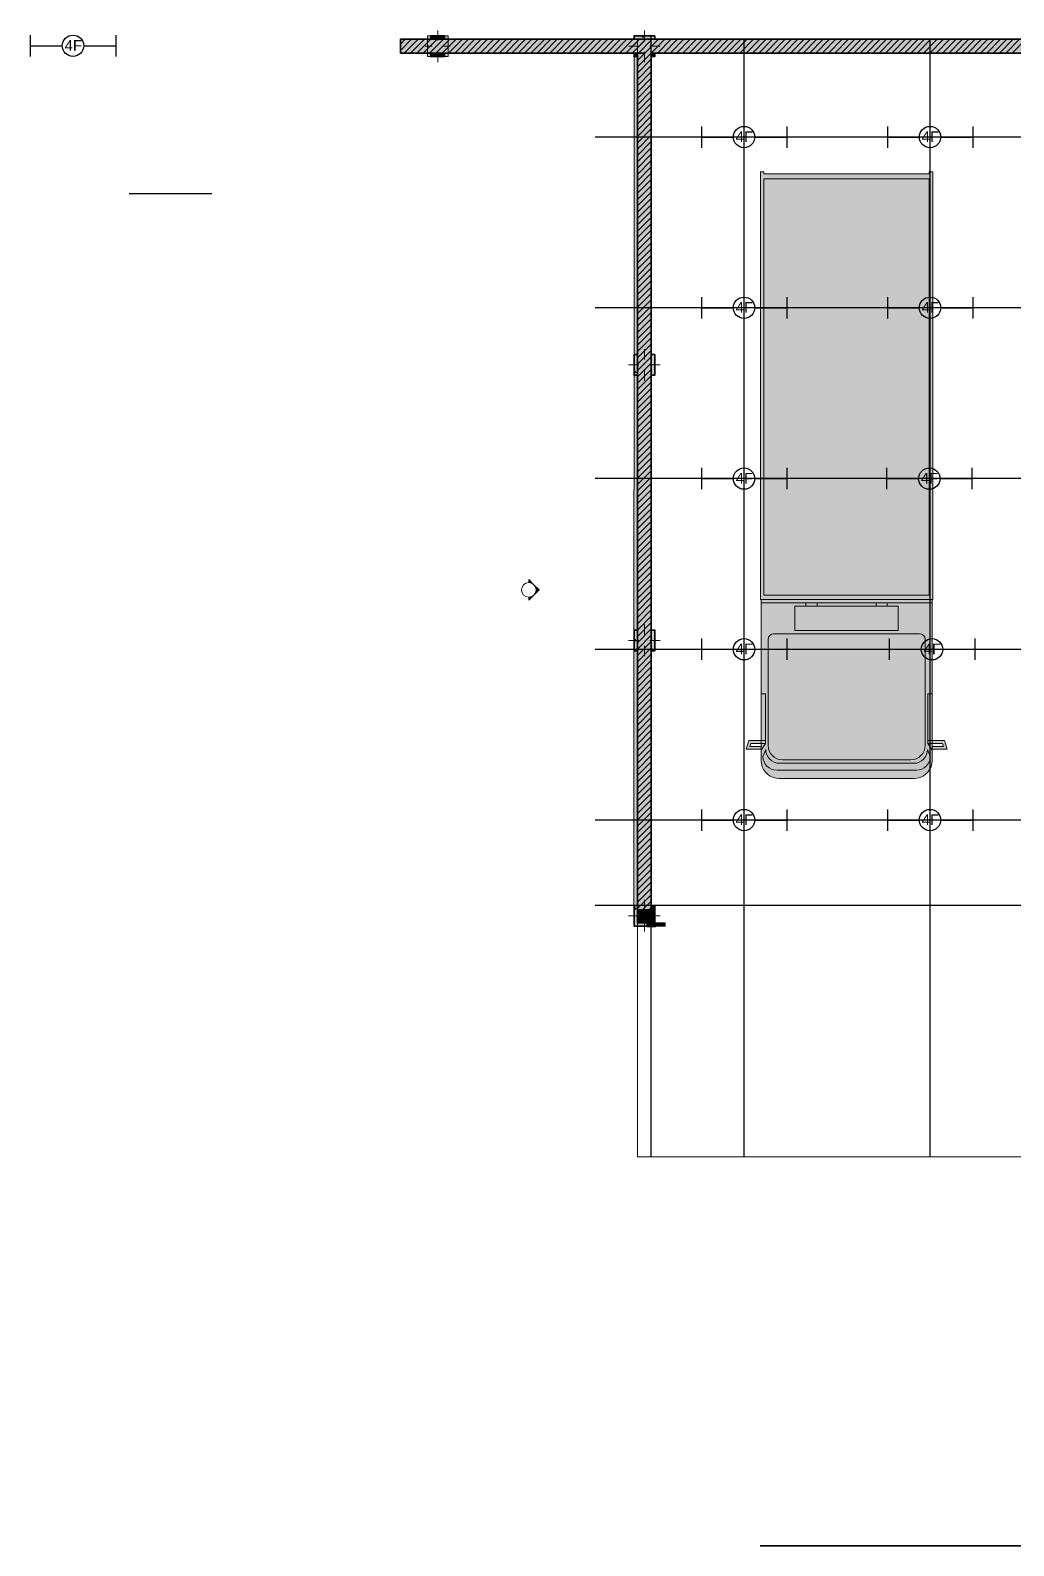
# Model space of a CAD drawing. Header units: inches. Extents: x 7565 to 90684, y 8795 to 31303.
# Drawn here: x 7565 to 21842, y 8795 to 30803 of the extents above; entities that cross this region are included whole.
import ezdxf

# ---------------------------------------------------------------- set-up
doc = ezdxf.new("R2010")
doc.units = ezdxf.units.IN
doc.header["$MEASUREMENT"] = 0
for name, color, linetype in [('A-PlaceMent', 50, 'Continuous'), ('lights', 1, 'Continuous'), ('PDF_Marker - Elevation', 7, 'Continuous')]:
    doc.layers.add(name, color=color, linetype=linetype)
doc.layers.add('PDF_Interior$-$Furniture$', color=7, linetype='Continuous', true_color=0xaaaaaa)
doc.layers.add('PDF_Structural - Bearing', color=7, linetype='Continuous', true_color=0xfe847a)
doc.styles.get("Standard").update_dxf_attribs({"font": 'arial.ttf'})

# ---------------------------------------------------------------- blocks, each defined once
blk = doc.blocks.new('4feet')
at = {"layer": 'lights'}
for p, q in [((2508, 2040), (2508, 1740)), ((3708, 2040), (3708, 1740)), ((2508, 1890), (2958, 1890)), ((3258, 1890), (3708, 1890))]:
    blk.add_line(p, q, dxfattribs=at)
blk.add_circle((3108, 1890), 150, dxfattribs=at)
at = {"layer": 'lights', "insert": (2990, 1970), "char_height": 150, "attachment_point": 1}
blk.add_mtext_dynamic_manual_height_columns('4F', width=300, gutter_width=12.5, heights=[0], dxfattribs=at)

msp = doc.modelspace()

# ---------------------------------------------------------------- hatches: boundary and pattern name
at = {"layer": 'PDF_Interior$-$Furniture$', "true_color": 0xffffff, "transparency": 33554559}
for points in [[(19417, 28718), (20617, 28718), (20617, 28748), (20667, 28748), (20667, 22538), (18167, 22538), (18167, 28748), (18217, 28748), (18217, 28718)], [(19417, 22538), (20657, 22538), (20657, 20198), (20653, 20153), (20642, 20109), (20622, 20068), (20596, 20031), (20564, 19999), (20527, 19973), (20486, 19954), (20442, 19942), (20397, 19938), (18437, 19938), (18392, 19942), (18348, 19954), (18307, 19973), (18270, 19999), (18238, 20031), (18212, 20068), (18193, 20109), (18181, 20153), (18177, 20198), (18177, 22538)], [(18237, 20488), (18237, 20448), (18026, 20448), (18012, 20403), (18177, 20403), (18177, 20363), (17957, 20363), (17997, 20488)], [(20597, 20488), (20597, 20448), (20808, 20448), (20822, 20403), (20657, 20403), (20657, 20363), (20877, 20363), (20837, 20488)]]:
    msp.add_hatch(color=7, dxfattribs=at).paths.add_polyline_path(points)
at = {"layer": 'PDF_Marker - Elevation', "transparency": 33554559}
msp.add_hatch(color=256, dxfattribs=at).paths.add_polyline_path([(14878, 22601), (14901, 22636), (14909, 22676), (14901, 22717), (14878, 22751), (14953, 22676)])
at = {"layer": 'PDF_Structural - Bearing', "true_color": 0xffffff, "transparency": 33554559}
for points in [[(16630, 30723), (16630, 30673), (16480, 30673), (16335, 30673), (16330, 30673), (16330, 30723)], [(16330, 30473), (16330, 30473), (16330, 30423), (16380, 30423), (16379, 26093), (16330, 26093), (16330, 25793), (16379, 25793), (16379, 22093), (16330, 22093), (16330, 21793), (16379, 21793), (16379, 18093), (16330, 18093), (16330, 17843), (16329, 17843)], [(16335, 30473), (16380, 30473), (16380, 30423), (16330, 30423), (16330, 30473)], [(16330, 18093), (16380, 18093), (16380, 18043), (16380, 17843), (16580, 17843), (16630, 17843), (16630, 17793), (16330, 17793)]]:
    msp.add_hatch(color=7, dxfattribs=at).paths.add_polyline_path(points)

# ---------------------------------------------------------------- linework, layer by layer
at = {"layer": 'A-PlaceMent'}
for p, q in [((16579, 14443), (16579, 30723)), ((17929, 14443), (17929, 30673)), ((20629, 14443), (20629, 30673)), ((33130, 29253), (15767, 29253)), ((9002, 28431), (10202, 28431)), ((33130, 26773), (15767, 26773)), ((32880, 24293), (15767, 24293)), ((33130, 21813), (15767, 21813)), ((33130, 19333), (15767, 19333)), ((21988, 18093), (15767, 18093))]:
    msp.add_line(p, q, dxfattribs=at)
at = {"layer": 'PDF_Interior$-$Furniture$', "lineweight": 18}
for points in [[(19417, 28718), (20617, 28718), (20617, 28748), (20667, 28748), (20667, 22538), (18167, 22538), (18167, 28748), (18217, 28748), (18217, 28718)], [(18217, 28648), (18217, 22598), (20617, 22598), (20617, 28648)], [(19417, 22538), (20657, 22538), (20657, 20198), (20653, 20153), (20642, 20109), (20622, 20068), (20596, 20031), (20564, 19999), (20527, 19973), (20486, 19954), (20442, 19942), (20397, 19938), (18437, 19938), (18392, 19942), (18348, 19954), (18307, 19973), (18270, 19999), (18238, 20031), (18212, 20068), (18193, 20109), (18181, 20153), (18177, 20198), (18177, 22538)], [(18667, 22438), (18667, 22088), (20167, 22088), (20167, 22438)], [(18237, 20488), (18237, 20448), (18026, 20448), (18012, 20403), (18177, 20403), (18177, 20363), (17957, 20363), (17997, 20488)], [(20597, 20448), (20808, 20448), (20822, 20403), (20657, 20403), (20657, 20363), (20877, 20363), (20837, 20488), (20597, 20488)]]:
    msp.add_lwpolyline(points, close=True, dxfattribs=at)
for points in [[(18177, 22488), (20657, 22488)], [(18827, 22488), (18827, 22438)], [(18987, 22488), (18987, 22438)], [(19847, 22488), (19847, 22438)], [(20007, 22488), (20007, 22438)], [(18177, 21168), (18237, 21168), (18237, 20448), (18177, 20348)], [(20657, 21168), (20597, 21168), (20597, 20448), (20657, 20348)]]:
    msp.add_lwpolyline(points, dxfattribs=at)
for points in [[(18277, 20418, 0.414195), (18487, 20208), (20347, 20208, 0.414285), (20557, 20418), (20557, 21958, 0.414141), (20477, 22038), (19417, 22038), (18357, 22038, 0.41391), (18277, 21958)], [(18202, 20258, 0.414189), (18402, 20058), (20432, 20058, 0.414189), (20632, 20258), (20592, 20358, -0.414189), (20392, 20158), (19417, 20158), (18442, 20158, -0.414189), (18242, 20358)]]:
    msp.add_lwpolyline(points, format="xyb", close=True, dxfattribs=at)
at = {"layer": 'PDF_Interior$-$Furniture$', "color": 7, "lineweight": 35}
msp.add_lwpolyline([(18163, 8795), (23631, 8795)], dxfattribs=at)
at = {"layer": 'PDF_Marker - Elevation', "lineweight": 13}
msp.add_lwpolyline([(14878, 22601, -0.199174), (14803, 22570), (14803, 22526), (14878, 22601), (14953, 22676), (14878, 22751), (14803, 22826), (14803, 22782, -0.198786), (14878, 22751, -0.198812), (14909, 22676, -0.19917)], format="xyb", close=True, dxfattribs=at)
at = {"layer": 'PDF_Marker - Elevation', "lineweight": 0}
msp.add_circle((14803, 22676), 106, dxfattribs=at)
at = {"layer": 'PDF_Marker - Elevation', "lineweight": 13}
msp.add_circle((14803, 22676), 106, dxfattribs=at)
at = {"layer": 'PDF_Marker - Elevation', "lineweight": 0, "transparency": 33554559}
for points in [[(14803, 22826), (14803, 22782), (14878, 22751), (14844, 22774)], [(14803, 22526), (14803, 22570), (14878, 22601), (14844, 22578)]]:
    msp.add_solid(points, dxfattribs=at)
at = {"layer": 'PDF_Structural - Bearing', "lineweight": 9}
for points in [[(12940, 30511), (13102, 30673)], [(12940, 30603), (13010, 30673)], [(12994, 30473), (13194, 30673)], [(13086, 30473), (13286, 30673)], [(13178, 30473), (13378, 30673)], [(13270, 30473), (13470, 30673)], [(13362, 30473), (13562, 30673)], [(13454, 30473), (13654, 30673)], [(13546, 30473), (13746, 30673)], [(13638, 30473), (13838, 30673)], [(13729, 30473), (13929, 30673)], [(13821, 30473), (14021, 30673)], [(13913, 30473), (14113, 30673)], [(14005, 30473), (14205, 30673)], [(14097, 30473), (14297, 30673)], [(14189, 30473), (14389, 30673)], [(14281, 30473), (14481, 30673)], [(14373, 30473), (14573, 30673)], [(14465, 30473), (14665, 30673)], [(14557, 30473), (14757, 30673)], [(14649, 30473), (14849, 30673)], [(14741, 30473), (14941, 30673)], [(14833, 30473), (15033, 30673)], [(14924, 30473), (15124, 30673)], [(15016, 30473), (15216, 30673)], [(15108, 30473), (15308, 30673)], [(15200, 30473), (15400, 30673)], [(15292, 30473), (15492, 30673)], [(15384, 30473), (15584, 30673)], [(15476, 30473), (15676, 30673)], [(15568, 30473), (15768, 30673)], [(15660, 30473), (15860, 30673)], [(15752, 30473), (15952, 30673)], [(15844, 30473), (16044, 30673)], [(15936, 30473), (16136, 30673)], [(16028, 30473), (16228, 30673)], [(16119, 30473), (16319, 30673)], [(16335, 30597), (16411, 30673), (16211, 30473)], [(16303, 30473), (16480, 30650)], [(16335, 30505), (16503, 30673)], [(16380, 30274), (16579, 30473), (16779, 30673)], [(16380, 30366), (16487, 30473), (16687, 30673)], [(16380, 30458), (16395, 30473), (16595, 30673)], [(16671, 30473), (16871, 30673)], [(16763, 30473), (16963, 30673)], [(16855, 30473), (17055, 30673)], [(16947, 30473), (17147, 30673)], [(17039, 30473), (17239, 30673)], [(17131, 30473), (17331, 30673)], [(17223, 30473), (17423, 30673)], [(17314, 30473), (17514, 30673)], [(17406, 30473), (17606, 30673)], [(17498, 30473), (17698, 30673)], [(17590, 30473), (17790, 30673)], [(17682, 30473), (17882, 30673)], [(17774, 30473), (17974, 30673)], [(17866, 30473), (18066, 30673)], [(17958, 30473), (18158, 30673)], [(18050, 30473), (18250, 30673)], [(18142, 30473), (18342, 30673)], [(18234, 30473), (18434, 30673)], [(18326, 30473), (18526, 30673)], [(18418, 30473), (18618, 30673)], [(18509, 30473), (18709, 30673)], [(18601, 30473), (18801, 30673)], [(18693, 30473), (18893, 30673)], [(18785, 30473), (18985, 30673)], [(18877, 30473), (19077, 30673)], [(18969, 30473), (19169, 30673)], [(19061, 30473), (19261, 30673)], [(19153, 30473), (19353, 30673)], [(19245, 30473), (19445, 30673)], [(19337, 30473), (19537, 30673)], [(19429, 30473), (19629, 30673)], [(19521, 30473), (19721, 30673)], [(19613, 30473), (19813, 30673)], [(19704, 30473), (19904, 30673)], [(19796, 30473), (19996, 30673)], [(19888, 30473), (20088, 30673)], [(19980, 30473), (20180, 30673)], [(20072, 30473), (20272, 30673)], [(20164, 30473), (20364, 30673)], [(20256, 30473), (20456, 30673)], [(20348, 30473), (20548, 30673)], [(20440, 30473), (20640, 30673)], [(20532, 30473), (20732, 30673)], [(20624, 30473), (20824, 30673)], [(20716, 30473), (20916, 30673)], [(20808, 30473), (21008, 30673)], [(20900, 30473), (21100, 30673)], [(20991, 30473), (21191, 30673)], [(21083, 30473), (21283, 30673)], [(21175, 30473), (21375, 30673)], [(21267, 30473), (21467, 30673)], [(21359, 30473), (21559, 30673)], [(21451, 30473), (21651, 30673)], [(21543, 30473), (21743, 30673)], [(21635, 30473), (21835, 30673)], [(21727, 30473), (21927, 30673)], [(21819, 30473), (22019, 30673)], [(16380, 30182), (16580, 30382)], [(16395, 30473), (16480, 30558)], [(16380, 30090), (16580, 30290)], [(16380, 29998), (16580, 30198)], [(16380, 29906), (16580, 30106)], [(16380, 29814), (16580, 30014)], [(16380, 29722), (16580, 29922)], [(16380, 29631), (16580, 29831)], [(16380, 29539), (16580, 29739)], [(16380, 29447), (16580, 29647)], [(16380, 29355), (16580, 29555)], [(16380, 29263), (16580, 29463)], [(16380, 29171), (16580, 29371)], [(16380, 29079), (16580, 29279)], [(16380, 28987), (16580, 29187)], [(16380, 28895), (16580, 29095)], [(16380, 28803), (16580, 29003)], [(16380, 28711), (16580, 28911)], [(16380, 28619), (16580, 28819)], [(16380, 28527), (16580, 28727)], [(16380, 28436), (16580, 28636)], [(16380, 28344), (16580, 28544)], [(16380, 28252), (16580, 28452)], [(16380, 28160), (16580, 28360)], [(16380, 28068), (16580, 28268)], [(16380, 27976), (16580, 28176)], [(16380, 27884), (16580, 28084)], [(16380, 27792), (16580, 27992)], [(16380, 27700), (16580, 27900)], [(16380, 27608), (16580, 27808)], [(16380, 27516), (16580, 27716)], [(16380, 27424), (16580, 27624)], [(16380, 27332), (16580, 27532)], [(16380, 27240), (16580, 27440)], [(16380, 27149), (16580, 27349)], [(16380, 27057), (16580, 27257)], [(16380, 26965), (16580, 27165)], [(16380, 26873), (16580, 27073)], [(16380, 26781), (16580, 26981)], [(16380, 26689), (16580, 26889)], [(16380, 26597), (16580, 26797)], [(16380, 26505), (16580, 26705)], [(16380, 26413), (16580, 26613)], [(16380, 26321), (16580, 26521)], [(16380, 26229), (16580, 26429)], [(16380, 26137), (16580, 26337)], [(16380, 26045), (16580, 26245)], [(16380, 25954), (16580, 26154)], [(16380, 25862), (16580, 26062)], [(16380, 25770), (16580, 25970)], [(16380, 25678), (16580, 25878)], [(16380, 25586), (16580, 25786)], [(16380, 25494), (16580, 25694)], [(16380, 25402), (16580, 25602)], [(16380, 25310), (16580, 25510)], [(16380, 25218), (16580, 25418)], [(16380, 25126), (16580, 25326)], [(16380, 25034), (16580, 25234)], [(16380, 24942), (16580, 25142)], [(16380, 24850), (16580, 25050)], [(16380, 24759), (16580, 24959)], [(16380, 24667), (16580, 24867)], [(16380, 24575), (16580, 24775)], [(16380, 24483), (16580, 24683)], [(16380, 24391), (16580, 24591)], [(16380, 24299), (16580, 24499)], [(16380, 24207), (16580, 24407)], [(16380, 24115), (16580, 24315)], [(16380, 24023), (16580, 24223)], [(16380, 23931), (16580, 24131)], [(16380, 23839), (16580, 24039)], [(16380, 23747), (16580, 23947)], [(16380, 23655), (16580, 23855)], [(16380, 23564), (16580, 23764)], [(16380, 23472), (16580, 23672)], [(16380, 23380), (16580, 23580)], [(16380, 23288), (16580, 23488)], [(16380, 23196), (16580, 23396)], [(16380, 23104), (16580, 23304)], [(16380, 23012), (16580, 23212)], [(16380, 22920), (16580, 23120)], [(16380, 22828), (16580, 23028)], [(16380, 22736), (16580, 22936)], [(16380, 22644), (16580, 22844)], [(16380, 22552), (16580, 22752)], [(16380, 22460), (16580, 22660)], [(16380, 22369), (16580, 22569)], [(16380, 22277), (16580, 22477)], [(16380, 22185), (16580, 22385)], [(16380, 22093), (16580, 22293)], [(16380, 22001), (16580, 22201)], [(16380, 21909), (16580, 22109)], [(16380, 21817), (16580, 22017)], [(16380, 21725), (16580, 21925)], [(16380, 21633), (16580, 21833)], [(16380, 21541), (16580, 21741)], [(16380, 21449), (16580, 21649)], [(16380, 21357), (16580, 21557)], [(16380, 21265), (16580, 21465)], [(16380, 21174), (16580, 21374)], [(16380, 21082), (16580, 21282)], [(16380, 20990), (16580, 21190)], [(16380, 20898), (16580, 21098)], [(16380, 20806), (16580, 21006)], [(16380, 20714), (16580, 20914)], [(16380, 20622), (16580, 20822)], [(16380, 20530), (16580, 20730)], [(16380, 20438), (16580, 20638)], [(16380, 20346), (16580, 20546)], [(16380, 20254), (16580, 20454)], [(16380, 20162), (16580, 20362)], [(16380, 20070), (16580, 20270)], [(16380, 19979), (16580, 20179)], [(16380, 19887), (16580, 20087)], [(16380, 19795), (16580, 19995)], [(16380, 19703), (16580, 19903)], [(16380, 19611), (16580, 19811)], [(16380, 19519), (16580, 19719)], [(16380, 19427), (16580, 19627)], [(16380, 19335), (16580, 19535)], [(16380, 19243), (16580, 19443)], [(16380, 19151), (16580, 19351)], [(16380, 19059), (16580, 19259)], [(16380, 18967), (16580, 19167)], [(16380, 18875), (16580, 19075)], [(16380, 18783), (16580, 18983)], [(16380, 18692), (16580, 18892)], [(16380, 18600), (16580, 18800)], [(16380, 18508), (16580, 18708)], [(16380, 18416), (16580, 18616)], [(16380, 18324), (16580, 18524)], [(16380, 18232), (16580, 18432)], [(16380, 18140), (16580, 18340)], [(16380, 18048), (16580, 18248)], [(16380, 17956), (16467, 18043), (16580, 18156)], [(16380, 17864), (16559, 18043), (16580, 18064)], [(16451, 17843), (16580, 17972), (16630, 18022)], [(16543, 17843), (16580, 17880), (16630, 17930)]]:
    msp.add_lwpolyline(points, dxfattribs=at)
at = {"layer": 'PDF_Structural - Bearing', "color": 7, "lineweight": 35}
for points in [[(16480, 30673), (12940, 30673), (12940, 30473), (16480, 30473)], [(16335, 30673), (22080, 30673), (33130, 30673), (33130, 30473), (33130, 28673), (33805, 28673), (33805, 28573), (33805, 28523), (33805, 28473), (33130, 28473), (33130, 28118), (33080, 28118), (33030, 28118), (32930, 28118), (32930, 28473), (32480, 28473), (32480, 28673)], [(16335, 30473), (16380, 30473), (16380, 18043), (16380, 17843), (16630, 17843), (16630, 18043), (16580, 18043), (16580, 30473), (21980, 30473)], [(16630, 18043), (16630, 17843)]]:
    msp.add_lwpolyline(points, dxfattribs=at)
at = {"layer": 'PDF_Structural - Bearing', "color": 123, "lineweight": 18, "true_color": 0x71cebe}
for points in [[(13330, 30423), (13630, 30423), (13630, 30723), (13330, 30723)], [(16380, 17843), (16380, 14443), (33130, 14443), (33130, 17843), (37900, 17843), (37900, 28673), (33130, 28673), (33130, 30673), (22230, 30673), (16380, 30673)]]:
    msp.add_lwpolyline(points, close=True, dxfattribs=at)
at = {"layer": 'PDF_Structural - Bearing', "color": 14, "lineweight": 35, "true_color": 0xa80f02}
for points in [[(13580, 30673), (13580, 30723), (13380, 30723), (13380, 30673)], [(16630, 30673), (16630, 30723), (16330, 30723), (16330, 30673)], [(13380, 30473), (13380, 30423), (13580, 30423), (13580, 30473)], [(16330, 30473), (16330, 30423), (16380, 30423)], [(16580, 30423), (16630, 30423), (16630, 30473)], [(16380, 26093), (16330, 26093), (16330, 25793), (16380, 25793)], [(16580, 25793), (16630, 25793), (16630, 26093), (16580, 26093)], [(16380, 22093), (16330, 22093), (16330, 21793), (16380, 21793)], [(16580, 21793), (16630, 21793), (16630, 22093), (16580, 22093)], [(16380, 18093), (16330, 18093), (16330, 17793), (16630, 17793), (16630, 17843)], [(16630, 18043), (16630, 18093), (16580, 18093)]]:
    msp.add_lwpolyline(points, dxfattribs=at)
at = {"layer": 'PDF_Structural - Bearing', "color": 85, "lineweight": 9, "true_color": 0x68b353}
for points in [[(13448, 30721), (13448, 30721)], [(13463, 30709), (13463, 30709)], [(13533, 30723), (13523, 30705), (13547, 30705), (13536, 30723)], [(13523, 30721), (13523, 30721)], [(16461, 30723), (16472, 30705), (16448, 30705), (16458, 30723)], [(13423, 30457), (13423, 30457)], [(13516, 30443), (13516, 30443)], [(16605, 30457), (16605, 30457)], [(16335, 26071), (16335, 26071)], [(16335, 25996), (16335, 25996)], [(16340, 26055), (16340, 26055)], [(16605, 26002), (16605, 26002)], [(16335, 25921), (16335, 25921)], [(16335, 25846), (16335, 25846)], [(16340, 25843), (16340, 25843)], [(16379, 25883), (16379, 25883)], [(16580, 25833), (16584, 25833), (16580, 25841)], [(16592, 25883), (16592, 25883)], [(16335, 22021), (16335, 22021)], [(16340, 22024), (16340, 22024)], [(16379, 22064), (16379, 22064)], [(16592, 22064), (16592, 22064)], [(16335, 21946), (16335, 21946)], [(16335, 21871), (16335, 21871)], [(16335, 21796), (16335, 21796)], [(16340, 21812), (16340, 21812)], [(16379, 21852), (16379, 21852)], [(16580, 21936), (16584, 21936), (16580, 21944)], [(16592, 21852), (16592, 21852)], [(16605, 21971), (16605, 21971)], [(16582, 18043), (16580, 18047)]]:
    msp.add_lwpolyline(points, dxfattribs=at)
at = {"layer": 'PDF_Structural - Bearing', "color": 1, "lineweight": 0}
for points in [[(13480, 30653), (13480, 30803)], [(16480, 30653), (16480, 30803)], [(13400, 30573), (13300, 30573)], [(13480, 30573), (13480, 30573)], [(13480, 30493), (13480, 30343)], [(13560, 30573), (13660, 30573)], [(16400, 30573), (16250, 30573)], [(16480, 30573), (16480, 30573)], [(16480, 30493), (16480, 30343)], [(16560, 30573), (16710, 30573)], [(16480, 26023), (16480, 26173)], [(16400, 25943), (16250, 25943)], [(16480, 25943), (16480, 25943)], [(16480, 25863), (16480, 25713)], [(16560, 25943), (16710, 25943)], [(16480, 22023), (16480, 22173)], [(16400, 21943), (16250, 21943)], [(16480, 21943), (16480, 21943)], [(16480, 21863), (16480, 21713)], [(16560, 21943), (16710, 21943)], [(16480, 18023), (16480, 18173)], [(16400, 17943), (16250, 17943)], [(16480, 17943), (16480, 17943)], [(16480, 17863), (16480, 17713)], [(16560, 17943), (16710, 17943)]]:
    msp.add_lwpolyline(points, dxfattribs=at)
at = {"layer": 'PDF_Structural - Bearing', "color": 251, "lineweight": 18, "true_color": 0x6a6a6a}
for points in [[(16380, 30673), (16330, 30673)], [(16330, 30473), (16329, 17793), (16330, 17793)], [(16379, 26093), (16380, 30423)], [(16379, 22093), (16379, 25793)], [(16379, 18093), (16379, 21793)], [(16630, 17793), (16780, 17793), (16780, 17843), (16630, 17843)]]:
    msp.add_lwpolyline(points, dxfattribs=at)
at = {"layer": 'PDF_Structural - Bearing', "color": 85, "lineweight": 9, "true_color": 0x68b353}
for points in [[(16347, 25854), (16335, 25833), (16359, 25833)], [(16347, 21957), (16335, 21936), (16359, 21936)], [(16359, 18039), (16335, 18039), (16347, 18060)]]:
    msp.add_lwpolyline(points, close=True, dxfattribs=at)
at = {"layer": 'PDF_Structural - Bearing', "color": 30, "lineweight": 20, "true_color": 0xff6600}
msp.add_lwpolyline([(16640, 17843), (16640, 17783), (16515, 17783), (16515, 17843)], close=True, dxfattribs=at)
at = {"layer": 'PDF_Structural - Bearing', "color": 7, "lineweight": 0, "true_color": 0xffffff, "transparency": 33554559}
for points in [[(12940, 30473), (12940, 30673), (16480, 30473), (16480, 30673)], [(13330, 30423), (13330, 30723), (13630, 30423), (13630, 30723)], [(13380, 30723), (13580, 30723), (13380, 30673), (13580, 30673)], [(16335, 30473), (16335, 30673), (22080, 30473), (22080, 30673)], [(13380, 30423), (13380, 30473), (13580, 30423), (13580, 30473)], [(16580, 18043), (16380, 18043), (16580, 30473), (16380, 30473)], [(16580, 30423), (16580, 30473), (16630, 30423), (16630, 30473)], [(16330, 25793), (16330, 26093), (16380, 25793), (16380, 26093)], [(16580, 25793), (16580, 26093), (16630, 25793), (16630, 26093)], [(16330, 21793), (16330, 22093), (16380, 21793), (16380, 22093)], [(16580, 21793), (16580, 22093), (16630, 21793), (16630, 22093)], [(16580, 18043), (16580, 18093), (16630, 18043), (16630, 18093)], [(16329, 17793), (16329, 17843), (16330, 17794), (16330, 17843)], [(16580, 18043), (16580, 17843), (16380, 17843)], [(16380, 18043), (16580, 18043), (16380, 17843)], [(16640, 17843), (16515, 17843), (16640, 17783), (16515, 17783)], [(16580, 17843), (16580, 18043), (16630, 17843), (16630, 18043)], [(16630, 17793), (16630, 17843), (16780, 17793), (16780, 17843)], [(16330, 17794), (16330, 17793), (16329, 17793)]]:
    msp.add_solid(points, dxfattribs=at)

# ---------------------------------------------------------------- block references
at = {"layer": 'A-PlaceMent', "xscale": 1.033540829590677, "yscale": 1.033540829590677, "zscale": 1.033540829590677}
for p in [(4973, 28625), (14716, 27300), (17416, 27300), (14716, 24820), (17416, 24820), (14716, 22340), (17404, 22340), (14716, 19860), (17444, 19860), (14716, 17380), (17416, 17380)]:
    msp.add_blockref('4feet', p, dxfattribs=at)

doc.saveas('drawing.dxf')
